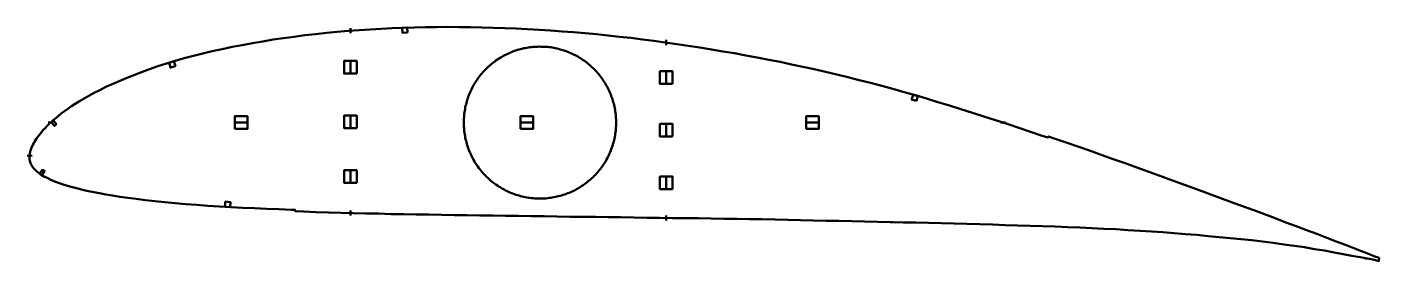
# Model space of a CAD drawing. Header units: metres. Extents: x -4 to 1067, y -110 to 76.
import ezdxf

# ---------------------------------------------------------------- set-up
doc = ezdxf.new("R2010")
doc.units = ezdxf.units.M
doc.layers.add('Layer', color=1, linetype='Continuous', lineweight=50)

msp = doc.modelspace()

# ---------------------------------------------------------------- linework, layer by layer
at = {"layer": 'Layer'}
for p, q in [((252.4, 70.7), (252.4, 74.7)), ((502.4, 61.4), (502.4, 65.4)), ((402.4, 60.2), (402.4, 60.7)), ((252.4, 49.3), (252.4, 38.3)), ((502.4, 41.1), (502.4, 30.1)), ((17, 0), (13, 0)), ((171.3, 0), (160.3, 0)), ((252.4, 6.1), (252.4, -4.9)), ((342.1, 0), (341.6, 0)), ((397.5, 0), (386.5, 0)), ((462.8, 0), (463.3, 0)), ((502.4, -0.6), (502.4, -11.6)), ((623.7, 0), (612.7, 0)), ((767.1, 0), (771.1, 0)), ((0.3, -26.3), (-3.7, -26)), ((252.4, -37.2), (252.4, -48.2)), ((502.4, -42.2), (502.4, -53.2)), ((402.4, -60.2), (402.4, -60.7)), ((252.4, -69.6), (252.4, -73.6)), ((502.4, -73.5), (502.4, -77.5)), ((680.3, -78.7), (684.3, -79)), ((992.5, -78.8), (992.3, -79.2)), ((987.9, -95.4), (987.8, -95.9)), ((1029.9, -92.9), (1029.7, -93.4)), ((1027.4, -101.6), (1027.3, -102.1)), ((1047.1, -105.2), (1047, -105.7)), ((1048.6, -100.1), (1048.4, -100.5)), ((1055.5, -107.5), (1059.5, -107.8))]:
    msp.add_line(p, q, dxfattribs=at)
for points in [[(1066.8, -107.2), (1063.6, -105.9), (1058.4, -103.9), (1052.9, -101.7), (1046.8, -99.4), (1040.2, -96.8), (1033, -94.1), (1025.5, -91.2), (1017.6, -88.2), (1009.5, -85.1), (1001.3, -82), (993, -79), (984.7, -75.8), (976.2, -72.6), (967.6, -69.4), (958.8, -66.1), (949.9, -62.9), (940.8, -59.6), (931.6, -56.2), (922.2, -52.8), (912.8, -49.3), (903.4, -45.9), (894, -42.5), (884.5, -39), (875.1, -35.6), (865.7, -32.2), (856.3, -28.9), (846.9, -25.5), (837.6, -22.2), (828.3, -19), (819, -15.7), (809.7, -12.5), (805.1, -11), (804.8, -11.9), (800.1, -10.4), (790.9, -7.2), (781.6, -4.1), (772.4, -1.1), (763.2, 1.9), (754, 4.9), (744.8, 7.8), (735.7, 10.7), (726.6, 13.5), (717.6, 16.3), (708.6, 19), (699.7, 21.6), (690.8, 24.1), (681.9, 26.6), (673, 29.1), (664.1, 31.4), (655.2, 33.7), (646.3, 35.9), (637.4, 38.1), (628.4, 40.2), (619.5, 42.2), (610.5, 44.2), (601.6, 46.1), (592.6, 48), (583.6, 49.8), (574.5, 51.5), (565.5, 53.2), (556.4, 54.9), (547.3, 56.4), (538.2, 58), (529, 59.4), (519.9, 60.8), (510.8, 62.2), (501.7, 63.5), (492.6, 64.7), (483.5, 65.9), (474.4, 67), (465.4, 68), (456.3, 69), (447.2, 69.9), (438.1, 70.7), (429.1, 71.5), (420, 72.2), (410.9, 72.8), (401.8, 73.4), (392.7, 73.9), (383.7, 74.4), (374.6, 74.7), (365.5, 75.1), (356.5, 75.3), (347.5, 75.5), (338.5, 75.6), (329.5, 75.7), (320.6, 75.6), (311.8, 75.5), (303, 75.4), (294.2, 75.1), (285.4, 74.7), (276.7, 74.3), (267.9, 73.8), (259.2, 73.2), (250.6, 72.6), (241.9, 71.8), (233.3, 71), (224.8, 70.1), (216.3, 69.1), (207.8, 68), (199.4, 66.9), (191.1, 65.7), (182.9, 64.3), (174.7, 62.9), (166.6, 61.4), (158.6, 59.9), (150.7, 58.2), (143, 56.5), (135.4, 54.8), (128, 52.9), (120.8, 50.9), (113.6, 48.9), (106.7, 46.8), (99.9, 44.6), (93.3, 42.3), (86.9, 40), (80.8, 37.6), (74.8, 35.3), (69.2, 32.9), (63.8, 30.5), (58.7, 28.2), (54, 25.8), (49.5, 23.6), (45.3, 21.3), (41.5, 19.1), (37.9, 17), (34.5, 14.9), (31.4, 12.9), (28.5, 10.9), (25.9, 9), (23.4, 7.2), (21.1, 5.4), (19, 3.6), (17.1, 1.9), (15.3, 0.3), (13.6, -1.3), (12, -2.9), (10.6, -4.4), (9.2, -5.8), (8, -7.3), (6.9, -8.7), (5.8, -10), (4.8, -11.4), (3.9, -12.7), (3.1, -13.9), (2.3, -15.2), (1.6, -16.3), (1, -17.6), (0.4, -18.7), (-0.1, -19.9), (-0.5, -20.9), (-0.9, -22), (-1.2, -23.1), (-1.4, -24.2), (-1.6, -25.2), (-1.7, -26.3), (-1.8, -27.2), (-1.8, -28.2), (-1.7, -29.2), (-1.5, -30.2), (-1.3, -31.2), (-0.9, -32.1), (-0.5, -33.1), (0, -34.1), (0.6, -35.1), (1.3, -36), (2.1, -36.9), (3, -37.8), (4, -38.7), (5, -39.6), (6.2, -40.4), (7.4, -41.3), (8.7, -42.1), (10.2, -42.9), (11.7, -43.6), (13.3, -44.4), (15.1, -45.2), (17, -46), (18.9, -46.8), (21.1, -47.6), (23.3, -48.4), (25.8, -49.2), (28.4, -50), (31.2, -50.8), (34.3, -51.7), (37.6, -52.5), (41.2, -53.4), (45, -54.3), (49.2, -55.2), (53.7, -56), (58.7, -56.9), (64.1, -57.8), (69.9, -58.7), (76.2, -59.6), (82.8, -60.4), (90, -61.3), (97.5, -62.1), (105.4, -62.9), (113.6, -63.7), (122.1, -64.5), (130.8, -65.2), (139.5, -65.8), (148.5, -66.4), (157.6, -66.9), (166.9, -67.4), (176.4, -67.8), (185.9, -68.2), (195.6, -68.6), (205.4, -69), (208.7, -69.1), (208.7, -70.2), (215.2, -70.4), (225, -70.8), (234.9, -71.1), (244.7, -71.4), (254.6, -71.7), (264.6, -71.9), (274.6, -72.1), (284.5, -72.4), (294.5, -72.6), (304.4, -72.7), (314.4, -72.9), (324.5, -73), (334.6, -73.2), (344.7, -73.3), (354.8, -73.5), (365, -73.6), (375.1, -73.8), (385.3, -73.9), (395.5, -74), (405.7, -74.2), (415.8, -74.3), (426, -74.5), (436.2, -74.6), (446.4, -74.7), (456.5, -74.9), (466.7, -75), (476.9, -75.2), (487.1, -75.3), (497.2, -75.5), (507.4, -75.6), (517.6, -75.7), (527.8, -75.8), (537.9, -76), (548, -76.1), (558.2, -76.3), (568.3, -76.5), (578.5, -76.6), (588.6, -76.8), (598.7, -77), (608.8, -77.2), (618.9, -77.4), (629.1, -77.7), (639.2, -77.9), (649.4, -78.1), (659.5, -78.3), (669.7, -78.5), (679.8, -78.8), (690, -79), (700.1, -79.2), (710.2, -79.5), (720.4, -79.7), (730.4, -79.9), (740.5, -80.2), (750.6, -80.5), (760.7, -80.8), (770.7, -81.1), (780.8, -81.4), (790.7, -81.7), (800.6, -82), (810.4, -82.3), (820.2, -82.7), (829.9, -83.1), (839.5, -83.5), (849, -84), (858.6, -84.5), (868, -85.1), (877.4, -85.6), (886.7, -86.2), (895.7, -86.8), (904.7, -87.5), (913.7, -88.3), (922.6, -89), (931.4, -89.8), (940.1, -90.6), (948.9, -91.5), (957.5, -92.3), (966, -93.2), (974.5, -94.2), (983, -95.3), (991.5, -96.4), (999.7, -97.5), (1007.8, -98.7), (1015.8, -100.1), (1023.7, -101.4), (1031.3, -102.8), (1038.5, -104.1), (1045.4, -105.4), (1051.8, -106.6), (1057.8, -107.7), (1063.3, -108.8), (1066.7, -109.6)], [(462.8, 0), (462.7, 1.3), (462.7, 2.5), (462.6, 3.8), (462.5, 5.1), (462.4, 6.3), (462.3, 7.6), (462.1, 8.8), (461.9, 10.1), (461.7, 11.3), (461.4, 12.5), (461.2, 13.8), (460.8, 15), (460.5, 16.2), (460.2, 17.4), (459.8, 18.6), (459.4, 19.8), (458.9, 21), (458.5, 22.2), (458, 23.4), (457.5, 24.5), (457, 25.7), (456.4, 26.8), (455.8, 28), (455.2, 29.1), (454.6, 30.2), (454, 31.3), (453.3, 32.3), (452.6, 33.4), (451.9, 34.4), (451.2, 35.5), (450.4, 36.5), (449.6, 37.5), (448.8, 38.5), (448, 39.4), (447.2, 40.4), (446.3, 41.3), (445.4, 42.2), (444.5, 43.1), (443.6, 44), (442.7, 44.8), (441.7, 45.6), (440.7, 46.5), (439.8, 47.3), (438.8, 48), (437.7, 48.8), (436.7, 49.5), (435.7, 50.2), (434.6, 50.9), (433.5, 51.6), (432.4, 52.2), (431.3, 52.8), (430.2, 53.4), (429.1, 54), (427.9, 54.5), (426.8, 55), (425.6, 55.5), (424.4, 56), (423.2, 56.5), (422, 56.9), (420.8, 57.3), (419.6, 57.7), (418.4, 58), (417.2, 58.3), (415.9, 58.6), (414.7, 58.9), (413.5, 59.1), (412.2, 59.4), (411, 59.6), (409.7, 59.7), (408.4, 59.9), (407.2, 60), (405.9, 60.1), (404.7, 60.1), (403.4, 60.1), (402.1, 60.2), (400.8, 60.1), (399.6, 60.1), (398.3, 60), (397.1, 59.9), (395.8, 59.8), (394.5, 59.6), (393.3, 59.5), (392, 59.3), (390.8, 59), (389.5, 58.8), (388.3, 58.5), (387.1, 58.2), (385.9, 57.8), (384.6, 57.5), (383.4, 57.1), (382.2, 56.7), (381, 56.2), (379.9, 55.8), (378.7, 55.3), (377.5, 54.8), (376.4, 54.3), (375.2, 53.7), (374.1, 53.1), (373, 52.5), (371.9, 51.9), (370.8, 51.2), (369.7, 50.6), (368.7, 49.9), (367.6, 49.1), (366.6, 48.4), (365.6, 47.6), (364.6, 46.9), (363.6, 46.1), (362.7, 45.2), (361.7, 44.4), (360.8, 43.5), (359.9, 42.6), (359, 41.7), (358.1, 40.8), (357.3, 39.9), (356.5, 38.9), (355.6, 38), (354.9, 37), (354.1, 36), (353.3, 34.9), (352.6, 33.9), (351.9, 32.9), (351.2, 31.8), (350.6, 30.7), (349.9, 29.6), (349.3, 28.5), (348.7, 27.4), (348.2, 26.3), (347.6, 25.1), (347.1, 24), (346.6, 22.8), (346.1, 21.6), (345.7, 20.4), (345.3, 19.2), (344.9, 18), (344.5, 16.8), (344.2, 15.6), (343.9, 14.4), (343.6, 13.2), (343.3, 11.9), (343.1, 10.7), (342.9, 9.4), (342.7, 8.2), (342.5, 6.9), (342.4, 5.7), (342.3, 4.4), (342.2, 3.2), (342.1, 1.9), (342.1, 0.6), (342.1, -0.6), (342.1, -1.9), (342.2, -3.2), (342.3, -4.4), (342.4, -5.7), (342.5, -6.9), (342.7, -8.2), (342.9, -9.4), (343.1, -10.7), (343.3, -11.9), (343.6, -13.2), (343.9, -14.4), (344.2, -15.6), (344.5, -16.8), (344.9, -18), (345.3, -19.2), (345.7, -20.4), (346.1, -21.6), (346.6, -22.8), (347.1, -24), (347.6, -25.1), (348.2, -26.3), (348.7, -27.4), (349.3, -28.5), (349.9, -29.6), (350.6, -30.7), (351.2, -31.8), (351.9, -32.9), (352.6, -33.9), (353.3, -34.9), (354.1, -36), (354.9, -37), (355.6, -38), (356.5, -38.9), (357.3, -39.9), (358.1, -40.8), (359, -41.7), (359.9, -42.6), (360.8, -43.5), (361.7, -44.4), (362.7, -45.2), (363.6, -46.1), (364.6, -46.9), (365.6, -47.6), (366.6, -48.4), (367.6, -49.1), (368.7, -49.9), (369.7, -50.6), (370.8, -51.2), (371.9, -51.9), (373, -52.5), (374.1, -53.1), (375.2, -53.7), (376.4, -54.3), (377.5, -54.8), (378.7, -55.3), (379.9, -55.8), (381, -56.2), (382.2, -56.7), (383.4, -57.1), (384.6, -57.5), (385.9, -57.8), (387.1, -58.2), (388.3, -58.5), (389.5, -58.8), (390.8, -59), (392, -59.3), (393.3, -59.5), (394.5, -59.6), (395.8, -59.8), (397.1, -59.9), (398.3, -60), (399.6, -60.1), (400.8, -60.1), (402.1, -60.2), (403.4, -60.1), (404.7, -60.1), (405.9, -60.1), (407.2, -60), (408.4, -59.9), (409.7, -59.7), (411, -59.6), (412.2, -59.4), (413.5, -59.1), (414.7, -58.9), (415.9, -58.6), (417.2, -58.3), (418.4, -58), (419.6, -57.7), (420.8, -57.3), (422, -56.9), (423.2, -56.5), (424.4, -56), (425.6, -55.5), (426.8, -55), (427.9, -54.5), (429.1, -54), (430.2, -53.4), (431.3, -52.8), (432.4, -52.2), (433.5, -51.6), (434.6, -50.9), (435.7, -50.2), (436.7, -49.5), (437.7, -48.8), (438.8, -48), (439.8, -47.3), (440.7, -46.5), (441.7, -45.6), (442.7, -44.8), (443.6, -44), (444.5, -43.1), (445.4, -42.2), (446.3, -41.3), (447.2, -40.4), (448, -39.4), (448.8, -38.5), (449.6, -37.5), (450.4, -36.5), (451.2, -35.5), (451.9, -34.4), (452.6, -33.4), (453.3, -32.3), (454, -31.3), (454.6, -30.2), (455.2, -29.1), (455.8, -28), (456.4, -26.8), (457, -25.7), (457.5, -24.5), (458, -23.4), (458.5, -22.2), (458.9, -21), (459.4, -19.8), (459.8, -18.6), (460.2, -17.4), (460.5, -16.2), (460.8, -15), (461.2, -13.8), (461.4, -12.5), (461.7, -11.3), (461.9, -10.1), (462.1, -8.8), (462.3, -7.6), (462.4, -6.3), (462.5, -5.1), (462.6, -3.8), (462.7, -2.5), (462.7, -1.3), (462.8, 0)]]:
    msp.add_lwpolyline(points, close=True, dxfattribs=at)
for points in [[(297.5, 71.2), (293.5, 71.1), (293.4, 75.1), (297.4, 75.2), (297.5, 71.2)], [(113.8, 44.7), (109.9, 43.6), (108.8, 47.4), (112.6, 48.6), (113.8, 44.7)], [(257.4, 38.8), (247.4, 38.8), (247.4, 48.8), (257.4, 48.8), (257.4, 38.8)], [(507.4, 30.6), (497.4, 30.6), (497.4, 40.6), (507.4, 40.6), (507.4, 30.6)], [(700.6, 17.2), (696.7, 18.3), (697.9, 22.1), (701.7, 21), (700.6, 17.2)], [(19.6, -1.2), (18.1, -2.6), (15.4, 0.4), (16.9, 1.7), (19.6, -1.2)], [(160.8, -5), (160.8, 5), (170.8, 5), (170.8, -5), (160.8, -5)], [(257.4, -4.4), (247.4, -4.4), (247.4, 5.6), (257.4, 5.6), (257.4, -4.4)], [(387, -5), (387, 5), (397, 5), (397, -5), (387, -5)], [(613.2, -5), (613.2, 5), (623.2, 5), (623.2, -5), (613.2, -5)], [(507.4, -11.1), (497.4, -11.1), (497.4, -1.1), (507.4, -1.1), (507.4, -11.1)], [(8.5, -37.2), (10.2, -38.3), (8, -41.6), (6.3, -40.5), (8.5, -37.2)], [(257.4, -47.7), (247.4, -47.7), (247.4, -37.7), (257.4, -37.7), (257.4, -47.7)], [(507.4, -52.7), (497.4, -52.7), (497.4, -42.7), (507.4, -42.7), (507.4, -52.7)], [(153.3, -62.6), (157.3, -62.9), (157.1, -66.9), (153.1, -66.6), (153.3, -62.6)]]:
    msp.add_lwpolyline(points, dxfattribs=at)

doc.saveas('drawing.dxf')
